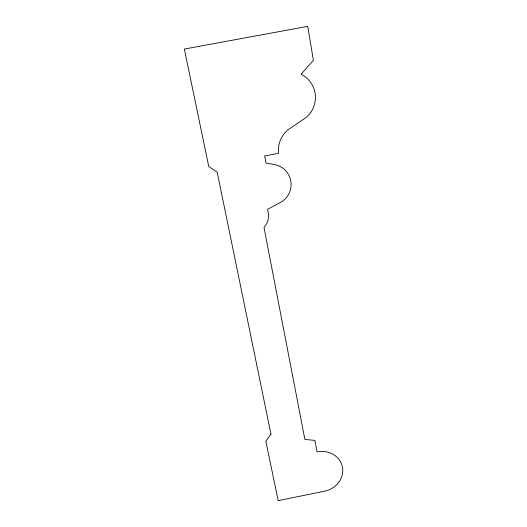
<?xml version="1.0" encoding="UTF-8"?>
<svg xmlns="http://www.w3.org/2000/svg" width="527" height="527" viewBox="0 0 527 527"><rect width="100%" height="100%" fill="white"/><g stroke="black" fill="none" stroke-linecap="round" stroke-linejoin="round"><path stroke-width="0.79" d="M270.964 434.123L265.832 441.191L278.184 500.65L324.467 491.21A22.174 20.013 -14.9 0 0 342.451 467.146A22.174 20.013 -14.9 0 0 317.063 451.85L314.896 440.388L304.876 439.419L264.014 227.539A17.569 17.417 5.7 0 0 268.223 212.539L267.604 209.291L279.606 202.862A20.303 20.224 -79.2 0 0 275.107 164.688L265.997 162.988L264.673 155.939L278.612 153.304A25.639 25.125 -77.4 0 1 288.73 129.306L305.397 118.008A25.533 24.683 89.3 0 0 301.016 74.248L313.394 60.414L307.748 26.35L184.345 49.051L208.751 166.519L217.203 172.23L270.964 434.123"/></g></svg>
